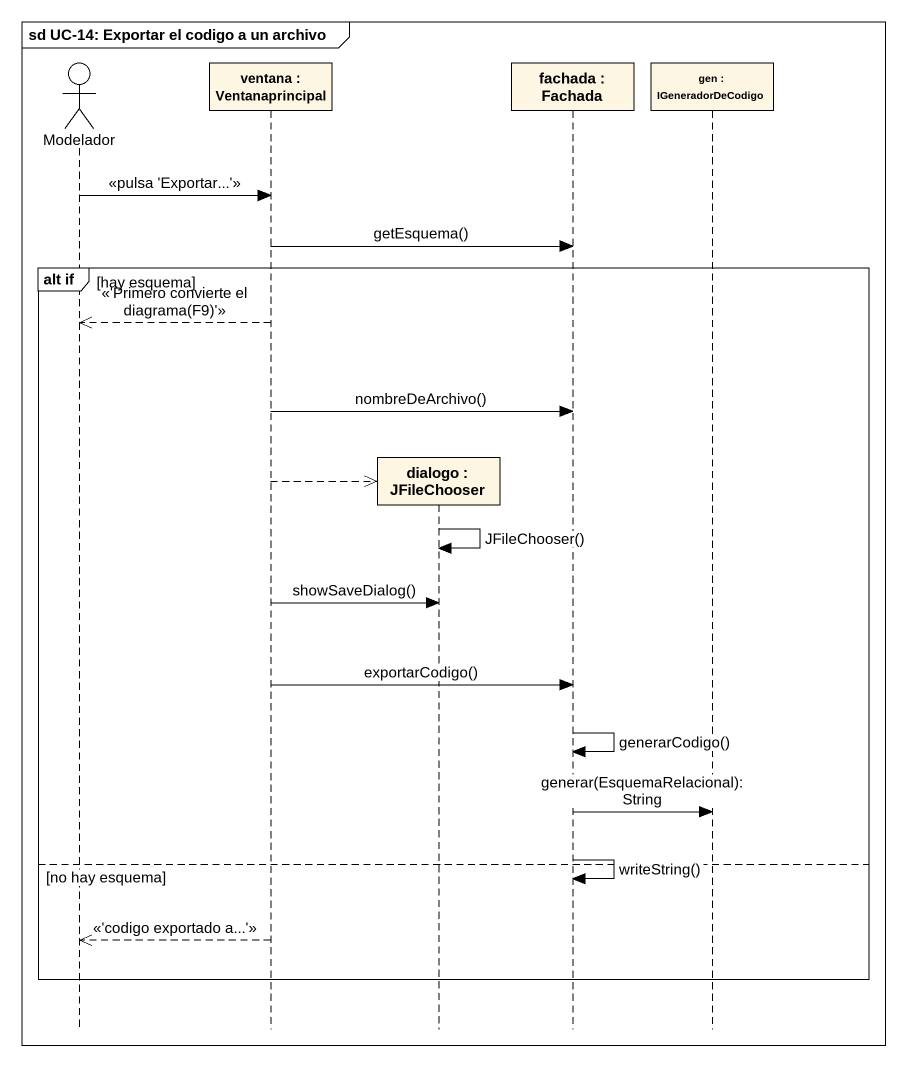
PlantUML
@startuml
mainframe sd UC-14: Exportar el codigo a un archivo
hide footbox
actor Modelador
participant "ventana : Ventanaprincipal" as ventana
participant "dialogo : JFileChooser" as dialogo
participant "fachada : Fachada" as fachada
participant "gen : IGeneradorDeCodigo" as gen

Modelador -> ventana : <<pulsa 'Exportar...'>>
ventana -> fachada : getEsquema()
group alt if [hay esquema]
  ventana -->> Modelador : <<'Primero convierte el diagrama(F9)'>>
  ventana -> fachada : nombreDeArchivo()
  ventana -->> dialogo **
  dialogo -> dialogo : JFileChooser()
  ventana -> dialogo : showSaveDialog()
  ventana -> fachada : exportarCodigo()
  fachada -> fachada : generarCodigo()
  fachada -> gen : generar(EsquemaRelacional): String
  fachada -> fachada : writeString()
else no hay esquema
  ventana -->> Modelador : <<'codigo exportado a...'>>
end
@enduml
